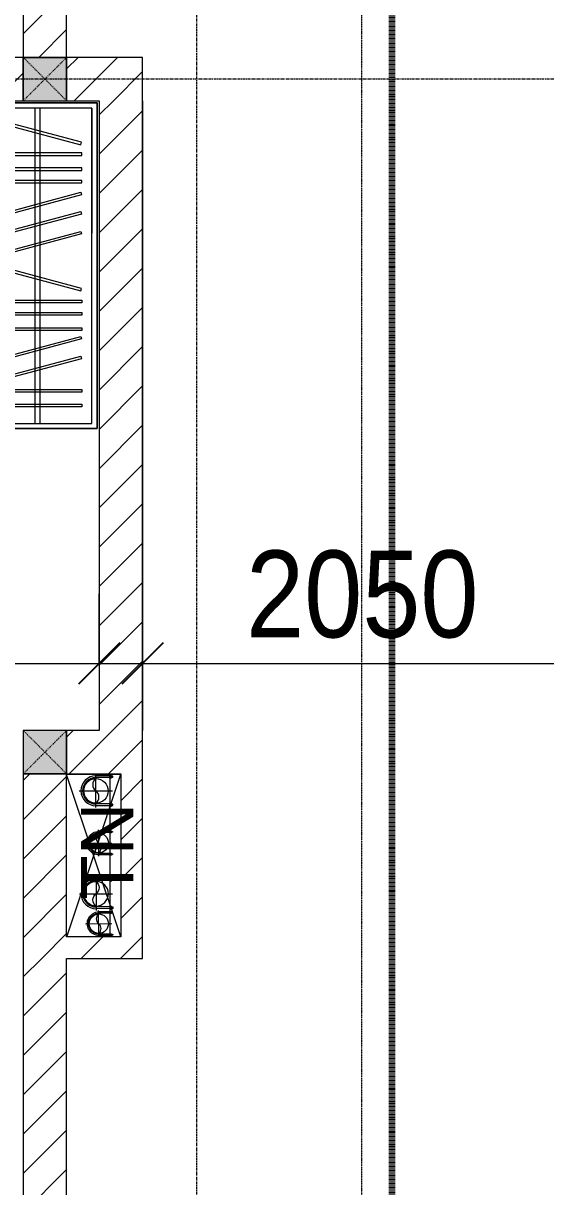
# Model space of a CAD drawing. Header units: millimetres. Extents: x 962 to 239635, y -15958 to 82755.
# Drawn here: x 103604 to 106012, y 56635 to 61994 of the extents above; entities that cross this region are included whole.
import ezdxf

# ---------------------------------------------------------------- set-up
doc = ezdxf.new("R2010")
doc.units = ezdxf.units.MM
for name, pattern in [('1 NÉT CALL OUT', [6, 3, -3]), ('Dash', [6, 3, -3]), ('Dash Dot 3_16_', [7.9375, 4.7625, -1.5875, 0, -1.5875]), ('Grid Line', [22.225, 12.7, -3.175, 3.175, -3.175]), ('IMPORT-CENTER _2_', [40.64, 25.4, -5.08, 5.08, -5.08])]:
    doc.linetypes.add(name, pattern=pattern)
for name, color, linetype, lineweight in [('0-1', 7, 'Continuous', 5), ('0-2', 250, 'Continuous', 9), ('A-ANNO-DIMS', 211, 'Continuous', 9), ('A-ANNO-DIMS-160', 211, 'Continuous', 9), ('A-DETL-3', 90, '1 NÉT CALL OUT', 100), ('A-FLOR', 192, 'Continuous', 9), ('A-FLOR-1', 250, 'Continuous', 9), ('A-WALL', 113, 'Continuous', 9), ('A-WALL-3', 113, 'Continuous', 18), ('A-WALL-PATT-2', 111, 'Continuous', 9), ('G-ANNO-SYMB-1', 111, 'Dash Dot 3_16_', 18), ('G-ANNO-TEXT-1', 7, 'Continuous', 9), ('G-IMPT', 8, 'Continuous', 9), ('G-IMPT-2', 8, 'IMPORT-CENTER _2_', 9), ('I-FURN', 30, 'Continuous', 9), ('I-FURN-1', 254, 'Continuous', 9), ('M-EQPM', 50, 'Continuous', 9), ('S-COLS', 52, 'Continuous', 9), ('S-COLS-1', 52, 'Continuous', 5), ('S-COLS-5', 52, 'Dash', 9), ('S-COLS-6', 52, 'Continuous', 18), ('S-COLS-HDLN', 52, 'Dash', 9), ('S-GRID-1', 1, 'Grid Line', 9)]:
    doc.layers.add(name, color=color, linetype=linetype, lineweight=lineweight)
doc.styles.add('Arial_10', font='arial_0.ttf', dxfattribs={"height": 240})
doc.styles.add('UTM Avo', font='UTM Avo.ttf', dxfattribs={"width": 0.9, "height": 400})
doc.dimstyles.new('1_Dim_chi_tiet_2_5', dxfattribs={"dimscale": 304.8, "dimtxt": 399.720379, "dimasz": 0.629921, "dimexe": 0.524934, "dimexo": 0.0625, "dimgap": 0.052493, "dimtad": 1, "dimdec": 0, "dimrnd": 5, "dimzin": 0, "dimdsep": 46, "dimtxsty": 'UTM Avo', "dimblk1": 'OBLIQUE', "dimblk2": 'OBLIQUE', "dimsah": 1, "dimcen": 0.09, "dimdle": 0.524934, "dimazin": 0, "dimtfac": 1, "dimtdec": 4, "dimtix": 1, "dimtmove": 0, "dimatfit": 3, "dimfxl": 1.049869, "dimfxlon": 1, "dimtvp": 1, "dimtolj": 1, "dimtzin": 0, "dimarcsym": 2})
doc.dimstyles.new('1_Dim_chi_tiet_2_5_1', dxfattribs={"dimscale": 304.8, "dimtxt": 399.720379, "dimasz": 0.629921, "dimexe": 0.524934, "dimexo": 0.0625, "dimgap": 0.052493, "dimtad": 1, "dimdec": 0, "dimrnd": 5, "dimzin": 0, "dimdsep": 46, "dimtxsty": 'UTM Avo', "dimblk1": 'OBLIQUE', "dimblk2": 'OBLIQUE', "dimsah": 1, "dimcen": 0.09, "dimdle": 0.524934, "dimazin": 0, "dimtfac": 1, "dimtdec": 4, "dimtix": 1, "dimtmove": 0, "dimatfit": 3, "dimfxl": 1.049869, "dimfxlon": 1, "dimtvp": 1, "dimtolj": 1, "dimtzin": 0, "dimarcsym": 2})
pattern_1 = [(45, (61750.9, 0), (-90.50967, 90.50967), [])]

# ---------------------------------------------------------------- blocks, each defined once
blk = doc.blocks.new('NCV_TKTC_KET CAU_rvt-1-TKCS_MB TẦNG 2')
at = {"layer": 'A-FLOR-1'}
blk.add_line((42052.6, 58534.9), (42302.6, 58534.9), dxfattribs=at)
blk = doc.blocks.new('HE BEP A1 - HE BEP A 2-V126-TKCS_MB TẦNG 2')
at = {"layer": 'I-FURN'}
for p, q in [((0, 0), (662.4, 0)), ((0, -519.4), (0, 0)), ((662.4, 0), (662.4, -519.4)), ((662.4, 0), (662.4, -519.4)), ((3700, 0), (662.4, 0)), ((1706.9, -103.2), (862.4, -103.2)), ((3175.6, -81.2), (2394, -81.2)), ((844.9, -120.7), (844.9, -476.9)), ((877.9, -156.9), (1345.2, -156.9)), ((924.9, -128.9), (1298.3, -128.9)), ((1459, -129.9), (1644.4, -129.9)), ((1724.4, -476.9), (1724.4, -120.7)), ((2364, -483.2), (2364, -111.2)), ((2451.6, -118.3), (2484.1, -118.3)), ((2451.6, -122.3), (2451.6, -118.3)), ((2484.1, -122.3), (2451.6, -122.3)), ((2484.1, -118.3), (2484.1, -122.3)), ((3085.5, -118.3), (3085.5, -122.3)), ((3118, -118.3), (3085.5, -118.3)), ((3085.5, -122.3), (3118, -122.3)), ((3118, -122.3), (3118, -118.3)), ((3205.6, -483.2), (3205.6, -111.2)), ((871.5, -386.8), (871.5, -182.3)), ((871.5, -184.9), (1351.6, -184.9)), ((871.5, -212.9), (1351.6, -212.9)), ((1351.6, -182.3), (1351.6, -386.8)), ((1405.6, -369.9), (1405.6, -183.2)), ((1697.8, -183.2), (1697.8, -369.9)), ((2471.8, -183.9), (2467.4, -188.3)), ((2467.4, -188.3), (2496.5, -217.4)), ((2500.9, -213), (2471.8, -183.9)), ((2496.5, -217.4), (2500.9, -213)), ((2689.3, -186.7), (2660.2, -215.8)), ((2664.6, -220.2), (2693.7, -191.1)), ((2693.7, -191.1), (2689.3, -186.7)), ((2875.9, -191.1), (2880.3, -186.7)), ((2905, -220.2), (2875.9, -191.1)), ((2880.3, -186.7), (2909.4, -215.8)), ((3068.7, -213), (3097.9, -183.9)), ((3073.1, -217.4), (3068.7, -213)), ((3102.3, -188.3), (3073.1, -217.4)), ((3097.9, -183.9), (3102.3, -188.3)), ((871.5, -240.9), (1351.6, -240.9)), ((2660.2, -215.8), (2664.6, -220.2)), ((2909.4, -215.8), (2905, -220.2)), ((871.5, -268.9), (1351.6, -268.9)), ((871.5, -296.9), (1351.6, -296.9)), ((1602.7, -313.4), (1523.8, -418.4)), ((1618.1, -322.3), (1602.7, -313.4)), ((871.5, -324.9), (1351.6, -324.9)), ((871.5, -352.9), (1351.6, -352.9)), ((1566.6, -443.1), (1618.1, -322.3)), ((871.5, -380.9), (1351.6, -380.9)), ((876.4, -408.9), (1346.8, -408.9)), ((1644.4, -423.2), (1459, -423.2)), ((2470.1, -405.9), (2499.2, -376.7)), ((2474.5, -410.3), (2470.1, -405.9)), ((2503.6, -381.1), (2474.5, -410.3)), ((2499.2, -376.7), (2503.6, -381.1)), ((2663, -383.9), (2667.3, -379.5)), ((2692.1, -413), (2663, -383.9)), ((2667.3, -379.5), (2696.5, -408.6)), ((2696.5, -408.6), (2692.1, -413)), ((2902.3, -379.5), (2873.2, -408.6)), ((2873.2, -408.6), (2877.5, -413)), ((2877.5, -413), (2906.7, -383.9)), ((2906.7, -383.9), (2902.3, -379.5)), ((3070.4, -376.7), (3066, -381.1)), ((3066, -381.1), (3095.1, -410.3)), ((3099.5, -405.9), (3070.4, -376.7)), ((3095.1, -410.3), (3099.5, -405.9)), ((1298.3, -440.1), (924.9, -440.1)), ((1541.1, -452.3), (1528.6, -445.1)), ((862.4, -494.4), (1706.9, -494.4)), ((3175.6, -513.2), (2394, -513.2))]:
    blk.add_line(p, q, dxfattribs=at)
for centre, radius in [((2581.9, -298.5), 142.6), ((2987.7, -298.5), 142.6), ((2581.9, -298.5), 131.3), ((2581.9, -298.5), 87.2), ((2987.7, -298.5), 131.3), ((2987.7, -298.5), 87.2), ((2581.9, -298.5), 43.6), ((2581.9, -298.5), 30.9), ((2987.7, -298.5), 43.6), ((2987.7, -298.5), 30.9), ((1552.8, -316.6), 22.2), ((1485.9, -449.9), 17.8), ((1592.6, -449.9), 17.8)]:
    blk.add_circle(centre, radius, dxfattribs=at)
for centre, radius, start, end in [((862.4, -120.7), 17.5, 90, 180), ((1706.9, -120.7), 17.5, 0, 90), ((2394, -111.2), 30, 90, 180), ((2476.6, -118.2), 24.7, 145.204, 163.9419), ((2471.3, -114.5), 18.1, 120.7976, 145.204), ((2467.9, -108.8), 11.5, 90, 120.7976), ((2467.9, -108.8), 11.5, 59.2024, 90), ((2464.5, -114.5), 18.1, 34.796, 59.2024), ((2459.1, -118.2), 24.7, 16.0581, 34.796), ((3110.5, -118.2), 24.7, 145.204, 163.9419), ((3105.2, -114.5), 18.1, 120.7976, 145.204), ((3101.8, -108.8), 11.5, 90, 120.7976), ((3101.8, -108.8), 11.5, 59.2024, 90), ((3098.4, -114.5), 18.1, 34.796, 59.2024), ((3093, -118.2), 24.7, 16.0581, 34.796), ((3175.6, -111.2), 30, 360, 90), ((924.9, -182.3), 53.3, 90, 180), ((1298.3, -182.3), 53.3, 0, 90), ((1459, -183.2), 53.3, 90, 180), ((1644.4, -183.2), 53.3, 0, 90), ((2485.1, -120.7), 33.5, 163.9419, 180), ((2485.1, -120.7), 33.5, 180, 196.0581), ((2476.6, -123.1), 24.7, 196.0581, 214.796), ((2467.8, -120.3), 11.6, 9.7177, 170.2823), ((2467.8, -120.3), 11.6, 189.9102, 350.0898), ((2471.3, -126.9), 18.1, 214.796, 239.2024), ((2467.9, -132.6), 11.5, 239.2024, 270), ((2467.9, -132.6), 11.5, 270, 300.7976), ((2464.5, -126.9), 18.1, 300.7976, 325.204), ((2459.1, -123.1), 24.7, 325.204, 343.9419), ((2450.6, -120.7), 33.5, 0, 16.0581), ((2450.6, -120.7), 33.5, 343.9419, 0), ((3119, -120.7), 33.5, 163.9419, 180), ((3119, -120.7), 33.5, 180, 196.0581), ((3110.5, -123.1), 24.7, 196.0581, 214.796), ((3105.2, -126.9), 18.1, 214.796, 239.2024), ((3101.8, -120.3), 11.6, 9.7177, 170.2823), ((3101.8, -120.3), 11.6, 189.9102, 350.0898), ((3101.8, -132.6), 11.5, 239.2024, 270), ((3101.8, -132.6), 11.5, 270, 300.7976), ((3098.4, -126.9), 18.1, 300.7976, 325.204), ((3093, -123.1), 24.7, 325.204, 343.9419), ((3084.5, -120.7), 33.5, 0, 16.0581), ((3084.5, -120.7), 33.5, 343.9419, 0), ((1459, -369.9), 53.3, 180, 270), ((1644.4, -369.9), 53.3, 270, 0), ((924.9, -386.8), 53.3, 180, 270), ((1298.3, -386.8), 53.3, 270, 0), ((1537.5, -429.7), 17.8, 140.5382, 240.0479), ((862.4, -476.9), 17.5, 180, 270), ((1549.9, -436.9), 17.8, 240.0479, 339.4621), ((1706.9, -476.9), 17.5, 270, 0), ((2394, -483.2), 30, 180, 270), ((3175.6, -483.2), 30, 270, 0)]:
    blk.add_arc(centre, radius, start, end, dxfattribs=at)
at = {"layer": 'I-FURN-1'}
for p, q in [((0, 0), (3700, 0)), ((0, -519.4), (0, 0))]:
    blk.add_line(p, q, dxfattribs=at)
blk = doc.blocks.new('TU QUAN AO-SUITE ROOM_3 - TU QUAN AO-SUITE ROOM_3-901193-TKCS_MB TẦNG 2')
at = {"layer": 'I-FURN-1'}
for p, q in [((-550, 1500), (0, 1500)), ((-550, 0), (-550, 1500)), ((0, 1500), (-550, 1500)), ((-550, 1500), (-550, 0)), ((-24, 1476), (-526, 1476)), ((-526, 1476), (-526, 600)), ((-526, 1476), (-526, 24)), ((-287, 576), (-287, 1476)), ((-263, 576), (-263, 1476)), ((-24, 24), (-24, 1476)), ((0, 1500), (0, 0)), ((0, 0), (0, 1500)), ((-480.1, 1386.9), (-480.1, 1398.9)), ((-480.1, 1398.9), (-50.1, 1398.9)), ((-480.1, 1386.9), (-480.1, 1398.9)), ((-50.1, 1398.9), (-50.1, 1386.9)), ((-50.1, 1386.9), (-480.1, 1386.9)), ((-480.1, 1320.5), (-480.1, 1332.5)), ((-480.1, 1332.5), (-50.1, 1332.5)), ((-480.1, 1320.5), (-480.1, 1332.5)), ((-50.1, 1320.5), (-480.1, 1320.5)), ((-478.3, 1178.1), (-61.3, 1289.9)), ((-61.3, 1289.9), (-58.2, 1278.3)), ((-50.1, 1332.5), (-50.1, 1320.5)), ((-58.2, 1278.3), (-475.2, 1166.5)), ((-478.3, 1086.9), (-61.3, 1198.6)), ((-58.2, 1187.1), (-475.2, 1075.3)), ((-61.3, 1198.6), (-58.2, 1187.1)), ((-475.2, 1166.5), (-478.3, 1178.1)), ((-475.2, 1075.3), (-478.3, 1086.9)), ((-480.1, 1035.3), (-480.1, 1047.3)), ((-480.1, 1047.3), (-50.1, 1047.3)), ((-480.1, 1035.3), (-480.1, 1047.3)), ((-50.1, 1035.3), (-480.1, 1035.3)), ((-50.1, 1047.3), (-50.1, 1035.3)), ((-480.1, 965.8), (-480.1, 977.8)), ((-480.1, 977.8), (-50.1, 977.8)), ((-480.1, 965.8), (-480.1, 977.8)), ((-50.1, 965.8), (-480.1, 965.8)), ((-50.1, 977.8), (-50.1, 965.8)), ((-480.1, 908.6), (-480.1, 920.6)), ((-480.1, 920.6), (-50.1, 920.6)), ((-480.1, 908.6), (-480.1, 920.6)), ((-50.1, 920.6), (-50.1, 908.6)), ((-50.1, 908.6), (-480.1, 908.6)), ((-475.2, 865.5), (-478.3, 853.9)), ((-58.2, 753.7), (-475.2, 865.5)), ((-478.3, 853.9), (-61.3, 742.1)), ((-61.3, 742.1), (-58.2, 753.7)), ((-478.3, 603.1), (-61.3, 714.9)), ((-58.2, 703.3), (-475.2, 591.5)), ((-61.3, 714.9), (-58.2, 703.3)), ((-526, 24), (-526, 600)), ((-478.3, 511.9), (-61.3, 623.6)), ((-475.2, 591.5), (-478.3, 603.1)), ((-58.2, 612.1), (-475.2, 500.3)), ((-61.3, 623.6), (-58.2, 612.1)), ((-550, 24), (-550, 576)), ((-287, 24), (-287, 576)), ((-263, 24), (-263, 576)), ((-478.3, 423.1), (-61.3, 534.9)), ((-475.2, 500.3), (-478.3, 511.9)), ((-58.2, 523.3), (-475.2, 411.5)), ((-61.3, 534.9), (-58.2, 523.3)), ((-475.2, 411.5), (-478.3, 423.1)), ((-480.1, 368.4), (-480.1, 356.4)), ((-50.1, 368.4), (-480.1, 368.4)), ((-480.1, 356.4), (-50.1, 356.4)), ((-50.1, 356.4), (-50.1, 368.4)), ((-480.1, 311.2), (-480.1, 299.2)), ((-50.1, 311.2), (-480.1, 311.2)), ((-480.1, 299.2), (-50.1, 299.2)), ((-50.1, 299.2), (-50.1, 311.2)), ((-480.1, 241.7), (-480.1, 229.7)), ((-50.1, 241.7), (-480.1, 241.7)), ((-480.1, 229.7), (-50.1, 229.7)), ((-50.1, 229.7), (-50.1, 241.7)), ((-475.2, 192.7), (-478.3, 181.1)), ((-478.3, 181.1), (-61.3, 69.4)), ((-58.2, 80.9), (-475.2, 192.7)), ((-61.3, 69.4), (-58.2, 80.9)), ((-526, 24), (-24, 24)), ((0, 0), (-550, 0)), ((-550, 0), (0, 0))]:
    blk.add_line(p, q, dxfattribs=at)
blk = doc.blocks.new('NCV_TKTC_TANG 2_rvt-1-TKCS_MB TẦNG 2')
at = {"layer": 'I-FURN-1'}
blk.add_blockref('HE BEP A1 - HE BEP A 2-V126-TKCS_MB TẦNG 2', (38152.6, 62431.3), dxfattribs=at)
at = {"layer": 'I-FURN-1', "rotation": 180}
blk.add_blockref('TU QUAN AO-SUITE ROOM_3 - TU QUAN AO-SUITE ROOM_3-901193-TKCS_MB TẦNG 2', (41642.6, 61626.9), dxfattribs=at)
blk = doc.blocks.new('TKTC_XREF_251221_MB TANG 2-7 - TKTC_XREF_260130_MB TANG 2-5_dwg_$cc-4746802-TKCS_MB TẦNG 2')
at = {"layer": 'G-IMPT-2'}
for p, q in [((0, -0.673), (0, 0.673)), ((-0.673, 0), (0.673, 0))]:
    blk.add_line(p, q, dxfattribs=at)
at = {"layer": 'M-EQPM'}
blk.add_circle((0, 0), 0.5, dxfattribs=at)
for centre, radius, start, end in [((0, 0), 0.5, 90, 270), ((0.188, 0.25), 0.313, 126.8699, 233.1301), ((-0.188, -0.25), 0.313, 306.8699, 53.1301)]:
    blk.add_arc(centre, radius, start, end, dxfattribs=at)
blk = doc.blocks.new('TKTC_XREF_251221_MB TANG 2-7 - TKTC_XREF_260130_MB TANG 2-5_dwg_CUM U_DN100-4746799-TKCS_MB TẦNG 2')
at = {"layer": 'G-IMPT'}
blk.add_hatch(color=256, dxfattribs=at).paths.add_polyline_path([(0, 61), (15.8, 58.9), (30.5, 52.8), (43.1, 43.1), (52.8, 30.5), (58.9, 15.8), (61, 0), (58.9, -15.8), (52.8, -30.5), (43.1, -43.1), (30.5, -52.8), (15.8, -58.9), (0, -61), (0, -57), (14.8, -55.1), (28.5, -49.4), (40.3, -40.3), (49.4, -28.5), (55.1, -14.8), (57, 0), (55.1, 14.8), (49.4, 28.5), (40.3, 40.3), (28.5, 49.4), (14.8, 55.1), (0, 57)])
for p, q in [((-72.7, 69.3), (-72.7, 60.7)), ((-66.9, 67.9), (-71.7, 67.9)), ((-65, 69), (0, 69)), ((-79.1, 66.6), (-79.1, 63.4)), ((-76.6, 66.6), (-76.6, 63.4)), ((-74.6, 66.6), (-74.6, 63.4)), ((-66.9, 62.1), (-71.7, 62.1)), ((-79.1, -63.4), (-79.1, -66.6)), ((-76.6, -63.4), (-76.6, -66.6)), ((-74.6, -63.4), (-74.6, -66.6)), ((-72.7, -60.7), (-72.7, -69.3)), ((-66.9, -62.1), (-71.7, -62.1)), ((-66.9, -67.9), (-71.7, -67.9)), ((-65, -69), (0, -69))]:
    blk.add_line(p, q, dxfattribs=at)
at = {"layer": 'G-IMPT', "flags": 128}
for points in [[(-71.7, 59.2), (-66.9, 59.2), (-66.9, 70.8), (-71.7, 70.8)], [(-66.9, 70.8), (-66.9, 72.7), (-65, 72.7), (-65, 57.3), (-66.9, 57.3), (-66.9, 59.2)], [(-72.7, 67.6), (-78.1, 67.6), (-78.1, 62.4), (-72.7, 62.4)], [(-65, 61), (0, 61), (0, 57)], [(-72.7, -62.4), (-78.1, -62.4), (-78.1, -67.6), (-72.7, -67.6)], [(-71.7, -70.8), (-66.9, -70.8), (-66.9, -59.2), (-71.7, -59.2)], [(-66.9, -59.2), (-66.9, -57.3), (-65, -57.3), (-65, -72.7), (-66.9, -72.7), (-66.9, -70.8)], [(-65, -61), (0, -61), (0, -57)]]:
    blk.add_lwpolyline(points, dxfattribs=at)
at = {"layer": 'G-IMPT'}
for centre, radius, start, end in [((-71.1, 69.3), 1.56, 112.61986, 247.38014), ((-67.9, 65), 4.8, 143.1301, 216.8699), ((0, 0), 69, 270, 90), ((-78.1, 66.6), 0.96, 90, 180), ((-78.1, 63.4), 0.96, 180, 270), ((-71.1, 60.7), 1.56, 112.61986, 247.38014), ((0, 0), 61, 270, 90), ((0, 0), 57, 270, 90), ((-78.1, -63.4), 0.96, 90, 180), ((-78.1, -66.6), 0.96, 180, 270), ((-71.1, -60.7), 1.56, 112.61986, 247.38014), ((-67.9, -65), 4.8, 143.1301, 216.8699), ((-71.1, -69.3), 1.56, 112.61986, 247.38014)]:
    blk.add_arc(centre, radius, start, end, dxfattribs=at)
blk = doc.blocks.new('TKTC_XREF_251221_MB TANG 2-7 - TKTC_XREF_260130_MB TANG 2-5_dwg_$cc-4746807-TKCS_MB TẦNG 2')
at = {"layer": 'G-IMPT-2'}
for p, q in [((0, -0.673), (0, 0.673)), ((-0.673, 0), (0.673, 0))]:
    blk.add_line(p, q, dxfattribs=at)
at = {"layer": 'M-EQPM'}
blk.add_circle((0, 0), 0.5, dxfattribs=at)
for centre, radius, start, end in [((0, 0), 0.5, 90, 270), ((0.188, 0.25), 0.313, 126.8699, 233.1301), ((-0.188, -0.25), 0.313, 306.8699, 53.1301)]:
    blk.add_arc(centre, radius, start, end, dxfattribs=at)
blk = doc.blocks.new('TKTC_XREF_251221_MB TANG 2-7 - TKTC_XREF_260130_MB TANG 2-5_dwg_CUM U_DN100-4746796-TKCS_MB TẦNG 2')
at = {"layer": 'G-IMPT'}
blk.add_hatch(color=256, dxfattribs=at).paths.add_polyline_path([(0, 61), (0, 57), (14.8, 55.1), (28.5, 49.4), (40.3, 40.3), (49.4, 28.5), (55.1, 14.8), (57, 0), (55.1, -14.8), (49.4, -28.5), (40.3, -40.3), (28.5, -49.4), (14.8, -55.1), (0, -57), (0, -61), (15.8, -58.9), (30.5, -52.8), (43.1, -43.1), (52.8, -30.5), (58.9, -15.8), (61, 0), (58.9, 15.8), (52.8, 30.5), (43.1, 43.1), (30.5, 52.8), (15.8, 58.9)])
for p, q in [((-79.1, 66.6), (-79.1, 63.4)), ((-76.6, 66.6), (-76.6, 63.4)), ((-74.6, 66.6), (-74.6, 63.4)), ((-72.7, 69.3), (-72.7, 60.7)), ((-66.9, 67.9), (-71.7, 67.9)), ((-66.9, 62.1), (-71.7, 62.1)), ((-65, 69), (0, 69)), ((-79.1, -63.4), (-79.1, -66.6)), ((-76.6, -63.4), (-76.6, -66.6)), ((-74.6, -63.4), (-74.6, -66.6)), ((-72.7, -60.7), (-72.7, -69.3)), ((-66.9, -62.1), (-71.7, -62.1)), ((-66.9, -67.9), (-71.7, -67.9)), ((-65, -69), (0, -69))]:
    blk.add_line(p, q, dxfattribs=at)
at = {"layer": 'G-IMPT', "flags": 128}
for points in [[(-72.7, 67.6), (-78.1, 67.6), (-78.1, 62.4), (-72.7, 62.4)], [(-71.7, 59.2), (-66.9, 59.2), (-66.9, 70.8), (-71.7, 70.8)], [(-66.9, 70.8), (-66.9, 72.7), (-65, 72.7), (-65, 57.3), (-66.9, 57.3), (-66.9, 59.2)], [(-65, 61), (0, 61), (0, 57)], [(-72.7, -62.4), (-78.1, -62.4), (-78.1, -67.6), (-72.7, -67.6)], [(-71.7, -70.8), (-66.9, -70.8), (-66.9, -59.2), (-71.7, -59.2)], [(-66.9, -59.2), (-66.9, -57.3), (-65, -57.3), (-65, -72.7), (-66.9, -72.7), (-66.9, -70.8)], [(-65, -61), (0, -61), (0, -57)]]:
    blk.add_lwpolyline(points, dxfattribs=at)
at = {"layer": 'G-IMPT'}
for centre, radius, start, end in [((-78.1, 66.6), 0.96, 90, 180), ((-78.1, 63.4), 0.96, 180, 270), ((-71.1, 69.3), 1.56, 112.6199, 247.3801), ((-67.9, 65), 4.8, 143.1301, 216.8699), ((-71.1, 60.7), 1.56, 112.6199, 247.3801), ((0, 0), 69, 270, 90), ((0, 0), 61, 270, 90), ((0, 0), 57, 270, 90), ((-78.1, -63.4), 0.96, 90, 180), ((-78.1, -66.6), 0.96, 180, 270), ((-71.1, -60.7), 1.56, 112.6199, 247.3801), ((-67.9, -65), 4.8, 143.1301, 216.8699), ((-71.1, -69.3), 1.56, 112.6199, 247.3801)]:
    blk.add_arc(centre, radius, start, end, dxfattribs=at)
blk = doc.blocks.new('TKTC_XREF_251221_MB TANG 2-7 - TKTC_XREF_260130_MB TANG 2-5_dwg_$cc-4746806-TKCS_MB TẦNG 2')
at = {"layer": 'G-IMPT-2'}
for p, q in [((0, -0.673), (0, 0.673)), ((-0.673, 0), (0.673, 0))]:
    blk.add_line(p, q, dxfattribs=at)
at = {"layer": 'M-EQPM'}
blk.add_circle((0, 0), 0.5, dxfattribs=at)
for centre, radius, start, end in [((0, 0), 0.5, 90, 270), ((0.188, 0.25), 0.313, 126.8699, 233.1301), ((-0.188, -0.25), 0.313, 306.8699, 53.1301)]:
    blk.add_arc(centre, radius, start, end, dxfattribs=at)
blk = doc.blocks.new('TKTC_XREF_251221_MB TANG 2-7 - TKTC_XREF_260130_MB TANG 2-5_dwg_$cc-V163-TKCS_MB TẦNG 2')
at = {"layer": 'G-IMPT-2'}
for p, q in [((0, -0.666), (0, 0.673)), ((-0.673, 0), (0.673, 0))]:
    blk.add_line(p, q, dxfattribs=at)
at = {"layer": 'M-EQPM'}
blk.add_circle((0, 0), 0.5, dxfattribs=at)
for centre, radius, start, end in [((0, 0), 0.5, 90, 270), ((0.188, 0.25), 0.313, 126.8699, 233.1301), ((-0.188, -0.25), 0.313, 306.8699, 53.1301)]:
    blk.add_arc(centre, radius, start, end, dxfattribs=at)
blk = doc.blocks.new('TKTC_XREF_251221_MB TANG 2-7 - TKTC_XREF_251221_MB TANG 2-7-2039446-TKCS_MB TẦNG 2')
at = {"layer": 'M-EQPM'}
for p, q in [((8600.5, 41298.6), (8649.7, 41298.3)), ((8600.5, 40550), (8600.5, 41298.6)), ((8649.7, 41298.3), (8649.7, 40549.8))]:
    blk.add_line(p, q, dxfattribs=at)
for name, p, xscale, yscale, zscale, rotation in [('TKTC_XREF_251221_MB TANG 2-7 - TKTC_XREF_260130_MB TANG 2-5_dwg_$cc-4746807-TKCS_MB TẦNG 2', (8534.6, 41221.3), 113.7150000000092, 113.7150000000092, 113.7150000000092, 0.04476088158440977), ('TKTC_XREF_251221_MB TANG 2-7 - TKTC_XREF_260130_MB TANG 2-5_dwg_CUM U_DN100-4746796-TKCS_MB TẦNG 2', (8534.6, 41222.2), 0.9975000000000005, 0.9975000000000005, 0.9975000000000005, 180.0467435561312), ('TKTC_XREF_251221_MB TANG 2-7 - TKTC_XREF_260130_MB TANG 2-5_dwg_$cc-4746802-TKCS_MB TẦNG 2', (8547.2, 40981.1), 90.0000000000512, 90.0000000000512, 90.0000000000512, 0.419778997776333), ('TKTC_XREF_251221_MB TANG 2-7 - TKTC_XREF_260130_MB TANG 2-5_dwg_CUM U_DN100-4746796-TKCS_MB TẦNG 2', (8535.4, 40747.9), 0.9974999999999966, 0.9974999999999966, 0.9974999999999966, 180.0467435564899), ('TKTC_XREF_251221_MB TANG 2-7 - TKTC_XREF_260130_MB TANG 2-5_dwg_$cc-V163-TKCS_MB TẦNG 2', (8547.6, 40609.9), 90.0000000000512, 90.0000000000512, 90.0000000000512, 0.419778997776333)]:
    blk.add_blockref(name, p, dxfattribs=dict(xscale=xscale, yscale=yscale, zscale=zscale, rotation=rotation))
at = {"extrusion": (0, 0, -1)}
for name, p, xscale, yscale, zscale, rotation in [('TKTC_XREF_251221_MB TANG 2-7 - TKTC_XREF_260130_MB TANG 2-5_dwg_CUM U_DN100-4746799-TKCS_MB TẦNG 2', (-8549.1, 40981.1), 0.7894736842105242, 0.7894736842105242, -0.7894736842105241, 359.5802210006287), ('TKTC_XREF_251221_MB TANG 2-7 - TKTC_XREF_260130_MB TANG 2-5_dwg_$cc-4746806-TKCS_MB TẦNG 2', (-8535.4, 40747.9), 113.7150000000092, 113.7150000000092, -113.7150000000092, 179.9532564459116), ('TKTC_XREF_251221_MB TANG 2-7 - TKTC_XREF_260130_MB TANG 2-5_dwg_CUM U_DN100-4746799-TKCS_MB TẦNG 2', (-8549.5, 40609.9), 0.7894736842105242, 0.7894736842105242, -0.7894736842105241, 359.5802210006287)]:
    blk.add_blockref(name, p, dxfattribs=dict(at, xscale=xscale, yscale=yscale, zscale=zscale, rotation=rotation))
blk = doc.blocks.new('G1_SOF - BO TRU - 200x200-3052400-TKCS_MB TẦNG 2')
at = {"layer": 'S-COLS-HDLN'}
for p, q in [((-100, 100), (100, -100)), ((100, 100), (-100, -100))]:
    blk.add_line(p, q, dxfattribs=at)
blk = doc.blocks.new('DIMBLOCK219-TKCS_MB TẦNG 2')
at = {"layer": 'A-ANNO-DIMS-160'}
for p, q in [((104153.5, 59365.9), (104153.5, 58885.9)), ((104153.5, 59045.9), (104153.5, 59365.9)), ((106203.5, 59365.9), (106203.5, 58885.9)), ((106203.5, 59045.9), (106203.5, 59365.9)), ((103993.5, 59045.9), (106363.5, 59045.9))]:
    blk.add_line(p, q, dxfattribs=at)
at = {"layer": 'A-ANNO-DIMS-160', "lineweight": 25}
for p, q in [((104153.5, 59045.9), (104249.5, 59141.9)), ((106203.5, 59045.9), (106299.5, 59141.9)), ((104153.5, 59045.9), (104057.5, 58949.9)), ((106203.5, 59045.9), (106107.5, 58949.9))]:
    blk.add_line(p, q, dxfattribs=at)
at = {"layer": 'A-ANNO-DIMS-160', "color": 0, "insert": (104630.7, 59565.5), "char_height": 400, "width": 1314.636, "attachment_point": 1, "line_spacing_factor": 1.110334, "style": 'UTM Avo'}
blk.add_mtext('2050', dxfattribs=at)
blk = doc.blocks.new('_Oblique')
at = {"color": 0, "linetype": 'ByBlock', "lineweight": -2}
blk.add_line((-0.5, -0.5), (0.5, 0.5), dxfattribs=at)
blk = doc.blocks.new('DIMBLOCK346-TKCS_MB TẦNG 2')
at = {"layer": 'A-ANNO-DIMS-160'}
for p, q in [((95603.5, 59365.9), (95603.5, 58885.9)), ((95603.5, 59045.9), (95603.5, 59365.9)), ((103953.5, 59365.9), (103953.5, 58885.9)), ((103953.5, 59045.9), (103953.5, 59365.9)), ((95443.5, 59045.9), (104113.5, 59045.9))]:
    blk.add_line(p, q, dxfattribs=at)
at = {"layer": 'A-ANNO-DIMS-160', "lineweight": 25}
for p, q in [((95603.5, 59045.9), (95699.5, 59141.9)), ((103953.5, 59045.9), (104049.5, 59141.9)), ((95603.5, 59045.9), (95507.5, 58949.9)), ((103953.5, 59045.9), (103857.5, 58949.9))]:
    blk.add_line(p, q, dxfattribs=at)
at = {"layer": 'A-ANNO-DIMS-160', "color": 0, "insert": (99230.7, 59565.5), "char_height": 400, "width": 1314.636, "attachment_point": 1, "line_spacing_factor": 1.110334, "style": 'UTM Avo'}
blk.add_mtext('8350', dxfattribs=at)

msp = doc.modelspace()

# ---------------------------------------------------------------- hatches: boundary and pattern name
at = {"layer": 'A-WALL-PATT-2'}
h = msp.add_hatch(dxfattribs=at)
h.set_pattern_fill('FP_1', color=256, style=0, pattern_type=2)
h.set_pattern_definition(pattern_1)
h.paths.add_polyline_path([(103803.5, 61836.9), (103803.5, 63596.9), (103603.5, 63596.9), (103603.5, 61836.9)])
h.paths.add_polyline_path([(103603.5, 64686.9), (103803.5, 64686.9), (103803.5, 65886.9), (103603.5, 65886.9), (103603.5, 64885.9)])
h = msp.add_hatch(dxfattribs=at)
h.set_pattern_fill('FP_1', color=256, style=0, pattern_type=2)
h.set_pattern_definition(pattern_1)
h.paths.add_polyline_path([(103953.5, 61636.9), (104153.5, 61636.9), (104153.5, 61836.9), (103803.5, 61836.9), (103803.5, 61636.9)])
h.paths.add_polyline_path([(103356.4, 61636.9), (103603.5, 61636.9), (103603.5, 61836.9), (100601.8, 61836.9), (100601.8, 61636.9)])
h = msp.add_hatch(dxfattribs=at)
h.set_pattern_fill('FP_1', color=256, style=0, pattern_type=2)
h.set_pattern_definition(pattern_1)
h.paths.add_polyline_path([(104153.5, 58736.9), (104153.5, 61636.9), (103953.5, 61636.9), (103953.5, 58736.9)])
h = msp.add_hatch(dxfattribs=at)
h.set_pattern_fill('FP_1', color=256, style=0, pattern_type=2)
h.set_pattern_definition(pattern_1)
h.paths.add_polyline_path([(104053.5, 58536.9), (104153.5, 58536.9), (104153.5, 58736.9), (103803.5, 58736.9), (103803.5, 58536.9)])
h = msp.add_hatch(dxfattribs=at)
h.set_pattern_fill('FP_1', color=256, style=0, pattern_type=2)
h.set_pattern_definition(pattern_1)
h.paths.add_polyline_path([(103803.5, 57686.9), (103803.5, 58536.9), (103603.5, 58536.9), (103603.5, 57686.9), (103759.4, 57686.9)])
h = msp.add_hatch(dxfattribs=at)
h.set_pattern_fill('FP_1', color=256, style=0, pattern_type=2)
h.set_pattern_definition(pattern_1)
h.paths.add_polyline_path([(104153.5, 57786.9), (104153.5, 58536.9), (104053.5, 58536.9), (104053.5, 57786.9)])
h = msp.add_hatch(dxfattribs=at)
h.set_pattern_fill('FP_1', color=256, style=0, pattern_type=2)
h.set_pattern_definition(pattern_1)
h.paths.add_polyline_path([(103803.5, 57686.9), (104153.5, 57686.9), (104153.5, 57786.9), (103803.5, 57786.9), (103803.5, 57743.3)])
h = msp.add_hatch(dxfattribs=at)
h.set_pattern_fill('FP_1', color=256, style=0, pattern_type=2)
h.set_pattern_definition(pattern_1)
h.paths.add_polyline_path([(103803.5, 53636.9), (103803.5, 55396.9), (103603.5, 55396.9), (103603.5, 53636.9)])
h.paths.add_polyline_path([(103603.5, 56486.9), (103803.5, 56486.9), (103803.5, 57686.9), (103603.5, 57686.9), (103603.5, 56685.1)])
at = {"layer": 'S-COLS-1'}
for points in [[(103803.5, 61636.9), (103803.5, 61836.9), (103603.5, 61836.9), (103603.5, 61636.9)], [(103803.5, 58536.9), (103803.5, 58736.9), (103603.5, 58736.9), (103603.5, 58536.9)]]:
    msp.add_hatch(color=256, dxfattribs=at).paths.add_polyline_path(points)

# ---------------------------------------------------------------- linework, layer by layer
at = {"layer": '0-2'}
for p, q in [((104053.5, 58534.9), (103803.5, 58534.9)), ((104052.9, 57786.7), (103803.5, 58533.6)), ((103803.8, 57786.9), (104053.5, 58534.9))]:
    msp.add_line(p, q, dxfattribs=at)
at = {"layer": 'A-DETL-3'}
msp.add_line((105303.5, 52256.9), (105303.5, 71435.3), dxfattribs=at)
at = {"layer": 'A-FLOR'}
msp.add_line((104153.5, 61636.9), (104153.5, 58736.9), dxfattribs=at)
at = {"layer": 'A-WALL'}
for p, q in [((103603.5, 61636.9), (103603.5, 61836.9)), ((103603.5, 61836.9), (103803.5, 61836.9)), ((103803.5, 61836.9), (103803.5, 61636.9)), ((103803.5, 58736.9), (103803.5, 58536.9)), ((103803.5, 58536.9), (103603.5, 58536.9))]:
    msp.add_line(p, q, dxfattribs=at)
at = {"layer": 'A-WALL-3'}
for p, q in [((103603.5, 63596.9), (103603.5, 61836.9)), ((103803.5, 61836.9), (103803.5, 63596.9)), ((103603.5, 61836.9), (100601.8, 61836.9)), ((104153.5, 61836.9), (103803.5, 61836.9)), ((104153.5, 61636.9), (104153.5, 61836.9)), ((100601.8, 61636.9), (103603.5, 61636.9)), ((103803.5, 61636.9), (103953.5, 61636.9)), ((103953.5, 61636.9), (103953.5, 58736.9)), ((104153.5, 58736.9), (104153.5, 61636.9)), ((103953.5, 58736.9), (103803.5, 58736.9)), ((104153.5, 57686.9), (104153.5, 58736.9)), ((103603.5, 58536.9), (103603.5, 56486.9)), ((103803.5, 58536.9), (104053.5, 58536.9)), ((103803.5, 57786.9), (103803.5, 58536.9)), ((104053.5, 58536.9), (104053.5, 57786.9)), ((104053.5, 57786.9), (103803.5, 57786.9)), ((103803.5, 56486.9), (103803.5, 57686.9)), ((103803.5, 57686.9), (104153.5, 57686.9))]:
    msp.add_line(p, q, dxfattribs=at)
at = {"layer": 'G-ANNO-SYMB-1'}
msp.add_line((105162.2, 82373.8), (105162.2, 13320.5), dxfattribs=at)
at = {"layer": 'S-COLS'}
for p, q in [((103803.5, 61836.9), (103603.5, 61836.9)), ((103603.5, 61836.9), (103603.5, 61636.9)), ((103803.5, 61636.9), (103803.5, 61836.9)), ((103803.5, 58536.9), (103803.5, 58736.9)), ((103603.5, 58536.9), (103803.5, 58536.9))]:
    msp.add_line(p, q, dxfattribs=at)
at = {"layer": 'S-COLS-6'}
for p, q in [((103603.5, 61636.9), (103803.5, 61636.9)), ((103803.5, 58736.9), (103603.5, 58736.9)), ((103603.5, 58736.9), (103603.5, 58536.9))]:
    msp.add_line(p, q, dxfattribs=at)
at = {"layer": 'S-GRID-1'}
for p, q in [((104403.5, 19351.6), (104403.5, 76542.3)), ((189415.6, 61736.9), (96253.4, 61736.9))]:
    msp.add_line(p, q, dxfattribs=at)

# ---------------------------------------------------------------- block references
at = {"layer": '0-1'}
for name in ['NCV_TKTC_KET CAU_rvt-1-TKCS_MB TẦNG 2', 'NCV_TKTC_TANG 2_rvt-1-TKCS_MB TẦNG 2']:
    msp.add_blockref(name, (61750.9, 0), dxfattribs=at)
at = {"layer": 'M-EQPM'}
msp.add_blockref('TKTC_XREF_251221_MB TANG 2-7 - TKTC_XREF_251221_MB TANG 2-7-2039446-TKCS_MB TẦNG 2', (95403.5, 17236.9), dxfattribs=at)
at = {"layer": 'S-COLS-5'}
for p in [(103703.5, 61736.9), (103703.5, 58636.9)]:
    msp.add_blockref('G1_SOF - BO TRU - 200x200-3052400-TKCS_MB TẦNG 2', p, dxfattribs=at)

# ---------------------------------------------------------------- texts
at = {"layer": 'G-ANNO-TEXT-1', "insert": (103990.2, 58180.6), "char_height": 240, "width": 624, "attachment_point": 5, "rotation": 90, "line_spacing_factor": 0.936439, "style": 'Arial_10'}
msp.add_mtext('\\pt79.9992,160.0008,240,319.9992,400.0008,480,559.9992,640.0008,720,799.9992,880.0008,960,1039.9992,1120.0008,1200,1279.9992,1360.0008,1440,1519.9992,1600.0008,1680,1759.9992,1840.0008,1920,1999.9992,2080.0008,2160,2239.9992,2320.0008,2400,2479.9992,2560.0008;TN', dxfattribs=at)

# ---------------------------------------------------------------- dimensions: what is measured, and where the dimension line sits
at = {"layer": 'A-ANNO-DIMS'}
for base, p1, p2, dimstyle, override, picture, middle in [((103953.5, 59045.9), (95603.5, 59365.9), (103953.5, 59365.9), '1_Dim_chi_tiet_2_5_1', {"dimpost": '<>', "dimfxl": 8350}, 'DIMBLOCK346-TKCS_MB TẦNG 2', (99778.5, 59268.9)), ((106203.5, 59045.9), (104153.5, 59365.9), (106203.5, 59365.9), '1_Dim_chi_tiet_2_5', {"dimpost": '<>', "dimfxl": 2050}, 'DIMBLOCK219-TKCS_MB TẦNG 2', (105178.5, 59268.9))]:
    dim = msp.add_linear_dim(base=base, p1=p1, p2=p2, dimstyle=dimstyle, override=override, dxfattribs=at)
    dim.commit()
    dim.dimension.update_dxf_attribs({"geometry": picture, "text_midpoint": middle})

doc.saveas('drawing.dxf')
